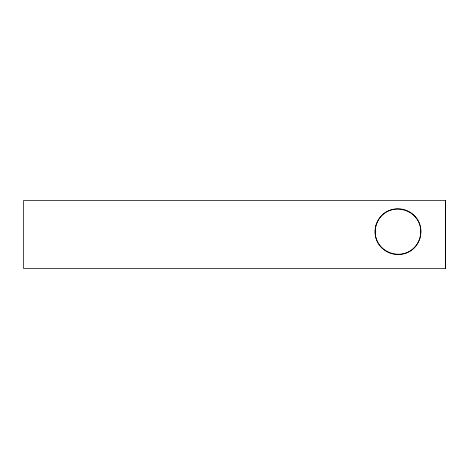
<?xml version="1.0" encoding="UTF-8"?>
<svg xmlns="http://www.w3.org/2000/svg" width="469" height="469" viewBox="0 0 469 469"><rect width="100%" height="100%" fill="white"/><g stroke="black" fill="none" stroke-linecap="round" stroke-linejoin="round"><path stroke-width="0.7" d="M445.45 200.632L445.45 268.368M375.909 225.753C368.927 254.925 411.524 266.339 420.066 237.59C427.048 208.418 384.451 197.003 375.909 225.753M445.55 200.632L23.45 200.632L23.45 268.368L445.55 268.368L445.55 200.632M381.825 247.837A22.858 22.858 0 0 0 420.066 237.59A22.858 22.858 0 0 0 392.072 209.59A22.858 22.858 0 0 0 381.825 247.837"/></g></svg>
